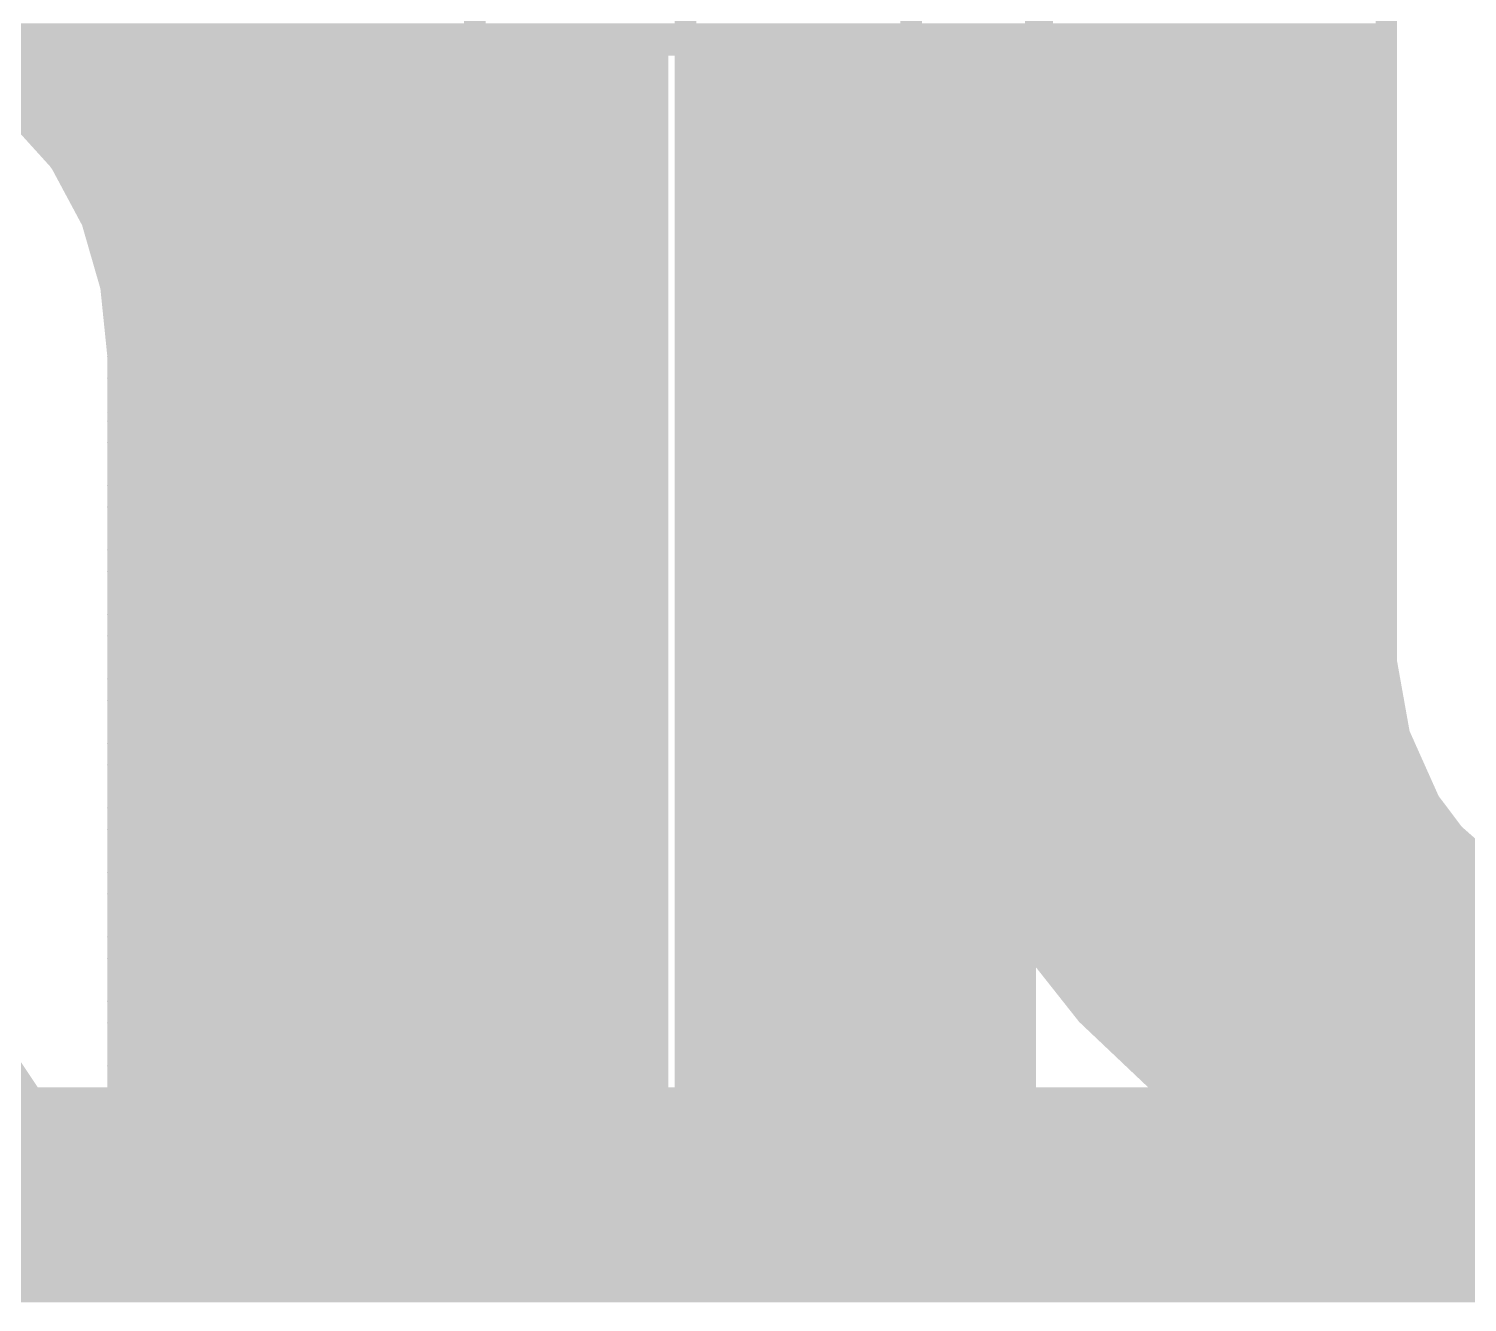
# Model space of a CAD drawing. Extents: x -19.1 to 53.5, y -15.6 to 59.8.
# Drawn here: x 24.698 to 26.397, y 20.193 to 21.698 of the extents above; entities that cross this region are included whole.
import ezdxf

# ---------------------------------------------------------------- set-up
doc = ezdxf.new("R2010")
doc.units = 0
for name, color, linetype in [('16', 132, 'CONTINUOUS'), ('21', 41, 'CONTINUOUS'), ('22', 40, 'CONTINUOUS')]:
    doc.layers.add(name, color=color, linetype=linetype)

msp = doc.modelspace()

# ---------------------------------------------------------------- linework, layer by layer
at = {"layer": '16', "const_width": 0.254}
msp.add_lwpolyline([(2.54, 20.32), (26.67, 20.32)], dxfattribs=at)
at = {"layer": '21', "const_width": 0.0254}
for points in [[(25.8877, 21.9507), (25.8877, 20.8712)], [(26.3017, 20.9499), (26.3017, 21.9507)], [(25.7404, 21.9456), (25.7404, 21.6789)], [(24.638, 21.6916), (25.7404, 21.6916)], [(25.8877, 21.6916), (26.3017, 21.6916)], [(25.0241, 21.6764), (24.6253, 21.6789)], [(25.0241, 20.3759), (25.0241, 21.6764)], [(25.7404, 21.6789), (25.4406, 21.6789)], [(25.4406, 21.6789), (25.4406, 20.3759)], [(25.0241, 21.6662), (25.4406, 21.6662)], [(25.8877, 21.6662), (26.3017, 21.6662)], [(25.0241, 21.6408), (25.4406, 21.6408)], [(25.8877, 21.6408), (26.3017, 21.6408)], [(25.0241, 21.6154), (25.4406, 21.6154)], [(25.8877, 21.6154), (26.3017, 21.6154)], [(25.0241, 21.59), (25.4406, 21.59)], [(25.8877, 21.59), (26.3017, 21.59)], [(25.0241, 21.5646), (25.4406, 21.5646)], [(25.8877, 21.5646), (26.3017, 21.5646)], [(25.0241, 21.5392), (25.4406, 21.5392)], [(25.8877, 21.5392), (26.3017, 21.5392)], [(25.0241, 21.5138), (25.4406, 21.5138)], [(25.8877, 21.5138), (26.3017, 21.5138)], [(25.0241, 21.4884), (25.4406, 21.4884)], [(25.8877, 21.4884), (26.3017, 21.4884)], [(25.0241, 21.463), (25.4406, 21.463)], [(25.8877, 21.463), (26.3017, 21.463)], [(25.0241, 21.4376), (25.4406, 21.4376)], [(25.8877, 21.4376), (26.3017, 21.4376)], [(25.0241, 21.4122), (25.4406, 21.4122)], [(25.8877, 21.4122), (26.3017, 21.4122)], [(25.0241, 21.3868), (25.4406, 21.3868)], [(25.8877, 21.3868), (26.3017, 21.3868)], [(24.0716, 21.3792), (24.7371, 20.381)], [(25.0241, 21.3614), (25.4406, 21.3614)], [(25.8877, 21.3614), (26.3017, 21.3614)], [(25.0241, 21.336), (25.4406, 21.336)], [(25.8877, 21.336), (26.3017, 21.336)], [(25.0241, 21.3106), (25.4406, 21.3106)], [(25.8877, 21.3106), (26.3017, 21.3106)], [(25.0241, 21.2852), (25.4406, 21.2852)], [(25.8877, 21.2852), (26.3017, 21.2852)], [(25.0241, 21.2598), (25.4406, 21.2598)], [(25.8877, 21.2598), (26.3017, 21.2598)], [(25.0241, 21.2344), (25.4406, 21.2344)], [(25.8877, 21.2344), (26.3017, 21.2344)], [(25.0241, 21.209), (25.4406, 21.209)], [(25.8877, 21.209), (26.3017, 21.209)], [(25.0241, 21.1836), (25.4406, 21.1836)], [(25.8877, 21.1836), (26.3017, 21.1836)], [(25.0241, 21.1582), (25.4406, 21.1582)], [(25.8877, 21.1582), (26.3017, 21.1582)], [(25.0241, 21.1328), (25.4406, 21.1328)], [(25.8877, 21.1328), (26.3017, 21.1328)], [(25.0241, 21.1074), (25.4406, 21.1074)], [(25.8877, 21.1074), (26.3017, 21.1074)], [(25.0241, 21.082), (25.4406, 21.082)], [(25.8877, 21.082), (26.3017, 21.082)], [(25.0241, 21.0566), (25.4406, 21.0566)], [(25.8877, 21.0566), (26.3017, 21.0566)], [(25.0241, 21.0312), (25.4406, 21.0312)], [(25.8877, 21.0312), (26.3017, 21.0312)], [(25.0241, 21.0058), (25.4406, 21.0058)], [(25.8877, 21.0058), (26.3017, 21.0058)], [(25.0241, 20.9804), (25.4406, 20.9804)], [(25.8877, 20.9804), (26.3017, 20.9804)], [(25.0241, 20.955), (25.4406, 20.955)], [(25.8877, 20.955), (26.3017, 20.955)], [(26.317, 20.8642), (26.3017, 20.9499)], [(25.0241, 20.9296), (25.4406, 20.9296)], [(25.8877, 20.9296), (26.3053, 20.9296)], [(25.0241, 20.9042), (25.4406, 20.9042)], [(25.8877, 20.9042), (26.3099, 20.9042)], [(25.0241, 20.8788), (25.4406, 20.8788)], [(25.8877, 20.8788), (26.3144, 20.8788)], [(25.8877, 20.8712), (25.8978, 20.7612)], [(26.3525, 20.7848), (26.317, 20.8642)], [(25.0241, 20.8534), (25.4406, 20.8534)], [(25.8893, 20.8534), (26.3219, 20.8534)], [(25.0241, 20.828), (25.4406, 20.828)], [(25.8917, 20.828), (26.3332, 20.828)], [(25.0241, 20.8026), (25.4406, 20.8026)], [(25.894, 20.8026), (26.3446, 20.8026)], [(25.0241, 20.7772), (25.4406, 20.7772)], [(25.8963, 20.7772), (26.3582, 20.7772)], [(26.3814, 20.7464), (26.3525, 20.7848)], [(25.8978, 20.7612), (25.9278, 20.6549)], [(25.0241, 20.7518), (25.4406, 20.7518)], [(25.9005, 20.7518), (26.3773, 20.7518)], [(26.4174, 20.7146), (26.3814, 20.7464)], [(25.0241, 20.7264), (25.4406, 20.7264)], [(25.9076, 20.7264), (26.404, 20.7264)], [(25.0241, 20.701), (25.4406, 20.701)], [(25.9148, 20.701), (26.4413, 20.701)], [(25.0241, 20.6756), (25.4406, 20.6756)], [(25.9219, 20.6756), (26.506, 20.6756)], [(25.9278, 20.6549), (25.9766, 20.5558)], [(25.0241, 20.6502), (25.4406, 20.6502)], [(25.9301, 20.6502), (27.3583, 20.6502)], [(25.0241, 20.6248), (25.4406, 20.6248)], [(25.9426, 20.6248), (27.3583, 20.6248)], [(25.0241, 20.5994), (25.4406, 20.5994)], [(25.9551, 20.5994), (26.9364, 20.5994)], [(25.0241, 20.574), (25.4406, 20.574)], [(25.9676, 20.574), (26.9163, 20.574)], [(25.9766, 20.5558), (26.0426, 20.4673)], [(25.0241, 20.5486), (25.4406, 20.5486)], [(25.982, 20.5486), (26.8962, 20.5486)], [(25.0241, 20.5232), (25.4406, 20.5232)], [(26.0009, 20.5232), (26.8735, 20.5232)], [(25.0241, 20.4978), (25.4406, 20.4978)], [(26.0199, 20.4978), (26.8468, 20.4978)], [(25.0241, 20.4724), (25.4406, 20.4724)], [(26.0388, 20.4724), (26.82, 20.4724)], [(26.0426, 20.4673), (26.068, 20.4445)], [(24.1906, 20.447), (24.6931, 20.447)], [(25.0241, 20.447), (25.4406, 20.447)], [(26.0652, 20.447), (26.7905, 20.447)], [(26.068, 20.4445), (26.1582, 20.3919)], [(24.206, 20.4216), (24.71, 20.4216)], [(25.0241, 20.4216), (25.4406, 20.4216)], [(26.1073, 20.4216), (26.7547, 20.4216)], [(24.2214, 20.3962), (24.727, 20.3962)], [(24.7371, 20.381), (24.2291, 20.3835)], [(25.0241, 20.3962), (25.4406, 20.3962)], [(26.1508, 20.3962), (26.7188, 20.3962)], [(26.1582, 20.3919), (26.2568, 20.3576)], [(25.4406, 20.3759), (25.0241, 20.3759)], [(26.2189, 20.3708), (26.6654, 20.3708)], [(26.2568, 20.3576), (26.3601, 20.3429)], [(26.3425, 20.3454), (26.4832, 20.3454)], [(26.3601, 20.3429), (26.5095, 20.3459)]]:
    msp.add_lwpolyline(points, dxfattribs=at)
at = {"layer": '21', "const_width": 0.0127}
for points in [[(25.7404, 21.6852, 1), (25.7404, 21.698)], [(25.8877, 21.698, 1), (25.8877, 21.6852)], [(26.3017, 21.6852, 1), (26.3017, 21.698)], [(25.0305, 21.6764, 1), (25.0177, 21.6764)], [(25.0241, 21.6701, 1), (25.0241, 21.6827)], [(25.447, 21.6789, 1), (25.4342, 21.6789)], [(25.4406, 21.6853, 1), (25.4406, 21.6726)], [(25.7404, 21.6726, 1), (25.7404, 21.6853)], [(25.0241, 21.6726, 1), (25.0241, 21.6598)], [(25.4406, 21.6598, 1), (25.4406, 21.6726)], [(25.734, 21.6789, 1), (25.7468, 21.6789)], [(25.8877, 21.6726, 1), (25.8877, 21.6598)], [(26.3017, 21.6598, 1), (26.3017, 21.6726)], [(25.0241, 21.6472, 1), (25.0241, 21.6345)], [(25.4406, 21.6345, 1), (25.4406, 21.6472)], [(25.8877, 21.6472, 1), (25.8877, 21.6345)], [(26.3017, 21.6345, 1), (26.3017, 21.6472)], [(25.0241, 21.6218, 1), (25.0241, 21.609)], [(25.4406, 21.609, 1), (25.4406, 21.6218)], [(25.8877, 21.6218, 1), (25.8877, 21.609)], [(26.3017, 21.609, 1), (26.3017, 21.6218)], [(25.0241, 21.5964, 1), (25.0241, 21.5836)], [(25.4406, 21.5836, 1), (25.4406, 21.5964)], [(25.8877, 21.5964, 1), (25.8877, 21.5836)], [(26.3017, 21.5836, 1), (26.3017, 21.5964)], [(25.0241, 21.571, 1), (25.0241, 21.5583)], [(25.4406, 21.5583, 1), (25.4406, 21.571)], [(25.8877, 21.571, 1), (25.8877, 21.5583)], [(26.3017, 21.5583, 1), (26.3017, 21.571)], [(25.0241, 21.5456, 1), (25.0241, 21.5328)], [(25.4406, 21.5328, 1), (25.4406, 21.5456)], [(25.8877, 21.5456, 1), (25.8877, 21.5328)], [(26.3017, 21.5328, 1), (26.3017, 21.5456)], [(25.0241, 21.5202, 1), (25.0241, 21.5074)], [(25.4406, 21.5074, 1), (25.4406, 21.5202)], [(25.8877, 21.5202, 1), (25.8877, 21.5074)], [(26.3017, 21.5074, 1), (26.3017, 21.5202)], [(25.0241, 21.4948, 1), (25.0241, 21.4821)], [(25.4406, 21.4821, 1), (25.4406, 21.4948)], [(25.8877, 21.4948, 1), (25.8877, 21.4821)], [(26.3017, 21.4821, 1), (26.3017, 21.4948)], [(25.0241, 21.4694, 1), (25.0241, 21.4566)], [(25.4406, 21.4566, 1), (25.4406, 21.4694)], [(25.8877, 21.4694, 1), (25.8877, 21.4566)], [(26.3017, 21.4566, 1), (26.3017, 21.4694)], [(25.0241, 21.444, 1), (25.0241, 21.4312)], [(25.4406, 21.4312, 1), (25.4406, 21.444)], [(25.8877, 21.444, 1), (25.8877, 21.4312)], [(26.3017, 21.4312, 1), (26.3017, 21.444)], [(25.0241, 21.4186, 1), (25.0241, 21.4059)], [(25.4406, 21.4059, 1), (25.4406, 21.4186)], [(25.8877, 21.4186, 1), (25.8877, 21.4059)], [(26.3017, 21.4059, 1), (26.3017, 21.4186)], [(25.0241, 21.3932, 1), (25.0241, 21.3804)], [(25.4406, 21.3804, 1), (25.4406, 21.3932)], [(25.8877, 21.3932, 1), (25.8877, 21.3804)], [(26.3017, 21.3804, 1), (26.3017, 21.3932)], [(25.0241, 21.3678, 1), (25.0241, 21.355)], [(25.4406, 21.355, 1), (25.4406, 21.3678)], [(25.8877, 21.3678, 1), (25.8877, 21.355)], [(26.3017, 21.355, 1), (26.3017, 21.3678)], [(25.0241, 21.3424, 1), (25.0241, 21.3297)], [(25.4406, 21.3297, 1), (25.4406, 21.3424)], [(25.8877, 21.3424, 1), (25.8877, 21.3297)], [(26.3017, 21.3297, 1), (26.3017, 21.3424)], [(25.0241, 21.317, 1), (25.0241, 21.3042)], [(25.4406, 21.3042, 1), (25.4406, 21.317)], [(25.8877, 21.317, 1), (25.8877, 21.3042)], [(26.3017, 21.3042, 1), (26.3017, 21.317)], [(25.0241, 21.2916, 1), (25.0241, 21.2788)], [(25.4406, 21.2788, 1), (25.4406, 21.2916)], [(25.8877, 21.2916, 1), (25.8877, 21.2788)], [(26.3017, 21.2788, 1), (26.3017, 21.2916)], [(25.0241, 21.2662, 1), (25.0241, 21.2535)], [(25.4406, 21.2535, 1), (25.4406, 21.2662)], [(25.8877, 21.2662, 1), (25.8877, 21.2535)], [(26.3017, 21.2535, 1), (26.3017, 21.2662)], [(25.0241, 21.2408, 1), (25.0241, 21.228)], [(25.4406, 21.228, 1), (25.4406, 21.2408)], [(25.8877, 21.2408, 1), (25.8877, 21.228)], [(26.3017, 21.228, 1), (26.3017, 21.2408)], [(25.0241, 21.2154, 1), (25.0241, 21.2026)], [(25.4406, 21.2026, 1), (25.4406, 21.2154)], [(25.8877, 21.2154, 1), (25.8877, 21.2026)], [(26.3017, 21.2026, 1), (26.3017, 21.2154)], [(25.0241, 21.19, 1), (25.0241, 21.1773)], [(25.4406, 21.1773, 1), (25.4406, 21.19)], [(25.8877, 21.19, 1), (25.8877, 21.1773)], [(26.3017, 21.1773, 1), (26.3017, 21.19)], [(25.0241, 21.1646, 1), (25.0241, 21.1518)], [(25.4406, 21.1518, 1), (25.4406, 21.1646)], [(25.8877, 21.1646, 1), (25.8877, 21.1518)], [(26.3017, 21.1518, 1), (26.3017, 21.1646)], [(25.0241, 21.1392, 1), (25.0241, 21.1264)], [(25.4406, 21.1264, 1), (25.4406, 21.1392)], [(25.8877, 21.1392, 1), (25.8877, 21.1264)], [(26.3017, 21.1264, 1), (26.3017, 21.1392)], [(25.0241, 21.1138, 1), (25.0241, 21.1011)], [(25.4406, 21.1011, 1), (25.4406, 21.1138)], [(25.8877, 21.1138, 1), (25.8877, 21.1011)], [(26.3017, 21.1011, 1), (26.3017, 21.1138)], [(25.0241, 21.0884, 1), (25.0241, 21.0756)], [(25.4406, 21.0756, 1), (25.4406, 21.0884)], [(25.8877, 21.0884, 1), (25.8877, 21.0756)], [(26.3017, 21.0756, 1), (26.3017, 21.0884)], [(25.0241, 21.063, 1), (25.0241, 21.0502)], [(25.4406, 21.0502, 1), (25.4406, 21.063)], [(25.8877, 21.063, 1), (25.8877, 21.0502)], [(26.3017, 21.0502, 1), (26.3017, 21.063)], [(25.0241, 21.0376, 1), (25.0241, 21.0249)], [(25.4406, 21.0249, 1), (25.4406, 21.0376)], [(25.8877, 21.0376, 1), (25.8877, 21.0249)], [(26.3017, 21.0249, 1), (26.3017, 21.0376)], [(25.0241, 21.0122, 1), (25.0241, 20.9994)], [(25.4406, 20.9994, 1), (25.4406, 21.0122)], [(25.8877, 21.0122, 1), (25.8877, 20.9994)], [(26.3017, 20.9994, 1), (26.3017, 21.0122)], [(25.0241, 20.9868, 1), (25.0241, 20.974)], [(25.4406, 20.974, 1), (25.4406, 20.9868)], [(25.8877, 20.9868, 1), (25.8877, 20.974)], [(26.3017, 20.974, 1), (26.3017, 20.9868)], [(25.0241, 20.9614, 1), (25.0241, 20.9487)], [(25.4406, 20.9487, 1), (25.4406, 20.9614)], [(25.8877, 20.9614, 1), (25.8877, 20.9487)], [(26.2953, 20.9499, 1), (26.3081, 20.9499)], [(26.308, 20.951, 1), (26.2954, 20.9488)], [(26.3017, 20.9487, 1), (26.3017, 20.9614)], [(25.0241, 20.936, 1), (25.0241, 20.9232)], [(25.4406, 20.9232, 1), (25.4406, 20.936)], [(25.8877, 20.936, 1), (25.8877, 20.9232)], [(26.3053, 20.9232, 1), (26.3053, 20.936)], [(25.0241, 20.9106, 1), (25.0241, 20.8978)], [(25.4406, 20.8978, 1), (25.4406, 20.9106)], [(25.8877, 20.9106, 1), (25.8877, 20.8978)], [(26.3099, 20.8978, 1), (26.3099, 20.9106)], [(25.0241, 20.8852, 1), (25.0241, 20.8725)], [(25.4406, 20.8725, 1), (25.4406, 20.8852)], [(25.8877, 20.8852, 1), (25.8877, 20.8725)], [(26.3144, 20.8725, 1), (26.3144, 20.8852)], [(25.894, 20.8718, 1), (25.8814, 20.8706)], [(25.8814, 20.8712, 1), (25.8941, 20.8712)], [(26.3228, 20.8668, 1), (26.3112, 20.8617)], [(26.3108, 20.8631, 1), (26.3233, 20.8654)], [(25.0241, 20.8598, 1), (25.0241, 20.847)], [(25.4406, 20.847, 1), (25.4406, 20.8598)], [(25.8893, 20.8598, 1), (25.8893, 20.847)], [(26.3219, 20.847, 1), (26.3219, 20.8598)], [(25.0241, 20.8344, 1), (25.0241, 20.8216)], [(25.4406, 20.8216, 1), (25.4406, 20.8344)], [(25.8917, 20.8344, 1), (25.8917, 20.8216)], [(26.3332, 20.8216, 1), (26.3332, 20.8344)], [(25.0241, 20.809, 1), (25.0241, 20.7963)], [(25.4406, 20.7963, 1), (25.4406, 20.809)], [(25.894, 20.809, 1), (25.894, 20.7963)], [(26.3446, 20.7963, 1), (26.3446, 20.809)], [(25.0241, 20.7836, 1), (25.0241, 20.7708)], [(25.4406, 20.7708, 1), (25.4406, 20.7836)], [(25.8963, 20.7836, 1), (25.8963, 20.7708)], [(26.3576, 20.7886, 1), (26.3474, 20.781)], [(26.3467, 20.7822, 1), (26.3583, 20.7874)], [(26.3582, 20.7708, 1), (26.3582, 20.7836)], [(25.9039, 20.7629, 1), (25.8917, 20.7595)], [(25.0241, 20.7582, 1), (25.0241, 20.7454)], [(25.4406, 20.7454, 1), (25.4406, 20.7582)], [(25.8915, 20.7606, 1), (25.9041, 20.7618)], [(25.9005, 20.7582, 1), (25.9005, 20.7454)], [(26.3856, 20.7511, 1), (26.3772, 20.7416)], [(26.3763, 20.7425, 1), (26.3864, 20.7502)], [(26.3773, 20.7454, 1), (26.3773, 20.7582)], [(25.0241, 20.7328, 1), (25.0241, 20.7201)], [(25.4406, 20.7201, 1), (25.4406, 20.7328)], [(25.9076, 20.7328, 1), (25.9076, 20.7201)], [(25.0241, 20.7074, 1), (25.0241, 20.6946)], [(25.4406, 20.6946, 1), (25.4406, 20.7074)], [(25.9148, 20.7074, 1), (25.9148, 20.6946)], [(25.0241, 20.682, 1), (25.0241, 20.6692)], [(25.4406, 20.6692, 1), (25.4406, 20.682)], [(25.9219, 20.682, 1), (25.9219, 20.6692)], [(25.9335, 20.6577, 1), (25.9221, 20.6521)], [(25.0241, 20.6566, 1), (25.0241, 20.6439)], [(25.4406, 20.6439, 1), (25.4406, 20.6566)], [(25.9216, 20.6532, 1), (25.9339, 20.6566)], [(25.9301, 20.6566, 1), (25.9301, 20.6439)], [(25.0241, 20.6312, 1), (25.0241, 20.6184)], [(25.4406, 20.6184, 1), (25.4406, 20.6312)], [(25.9426, 20.6312, 1), (25.9426, 20.6184)], [(25.0241, 20.6058, 1), (25.0241, 20.593)], [(25.4406, 20.593, 1), (25.4406, 20.6058)], [(25.9551, 20.6058, 1), (25.9551, 20.593)], [(25.0241, 20.5804, 1), (25.0241, 20.5677)], [(25.4406, 20.5677, 1), (25.4406, 20.5804)], [(25.9676, 20.5804, 1), (25.9676, 20.5677)], [(25.9817, 20.5596, 1), (25.9715, 20.552)], [(25.0241, 20.555, 1), (25.0241, 20.5422)], [(25.4406, 20.5422, 1), (25.4406, 20.555)], [(25.9709, 20.553, 1), (25.9823, 20.5586)], [(25.982, 20.555, 1), (25.982, 20.5422)], [(25.0241, 20.5296, 1), (25.0241, 20.5168)], [(25.4406, 20.5168, 1), (25.4406, 20.5296)], [(26.0009, 20.5296, 1), (26.0009, 20.5168)], [(25.0241, 20.5042, 1), (25.0241, 20.4915)], [(25.4406, 20.4915, 1), (25.4406, 20.5042)], [(26.0199, 20.5042, 1), (26.0199, 20.4915)], [(25.0241, 20.4788, 1), (25.0241, 20.466)], [(25.4406, 20.466, 1), (25.4406, 20.4788)], [(26.0388, 20.4788, 1), (26.0388, 20.466)], [(26.0468, 20.472, 1), (26.0384, 20.4626)], [(26.0375, 20.4635, 1), (26.0477, 20.4711)], [(24.6931, 20.4407, 1), (24.6931, 20.4534)], [(25.0241, 20.4534, 1), (25.0241, 20.4407)], [(25.4406, 20.4407, 1), (25.4406, 20.4534)], [(26.0652, 20.4534, 1), (26.0652, 20.4407)], [(26.0712, 20.45, 1), (26.0648, 20.439)], [(26.0638, 20.4398, 1), (26.0722, 20.4492)], [(24.71, 20.4153, 1), (24.71, 20.428)], [(25.0241, 20.428, 1), (25.0241, 20.4153)], [(25.4406, 20.4153, 1), (25.4406, 20.428)], [(26.1073, 20.428, 1), (26.1073, 20.4153)], [(24.727, 20.3898, 1), (24.727, 20.4026)], [(25.0241, 20.4026, 1), (25.0241, 20.3898)], [(25.4406, 20.3898, 1), (25.4406, 20.4026)], [(26.1508, 20.4026, 1), (26.1508, 20.3898)], [(26.1603, 20.3979, 1), (26.1561, 20.3859)], [(26.155, 20.3864, 1), (26.1614, 20.3974)], [(24.7318, 20.3775, 1), (24.7424, 20.3845)], [(24.7371, 20.3747, 1), (24.7371, 20.3873)], [(25.0241, 20.3823, 1), (25.0241, 20.3696)], [(25.0177, 20.3759, 1), (25.0305, 20.3759)], [(25.4342, 20.3759, 1), (25.447, 20.3759)], [(25.4406, 20.3696, 1), (25.4406, 20.3823)], [(26.2189, 20.3772, 1), (26.2189, 20.3645)], [(26.2577, 20.3639, 1), (26.2559, 20.3513)], [(26.2547, 20.3516, 1), (26.2588, 20.3636)], [(26.3425, 20.3518, 1), (26.3425, 20.3391)], [(26.36, 20.3492, 1), (26.3602, 20.3366)], [(26.3592, 20.3366, 1), (26.361, 20.3492)]]:
    msp.add_lwpolyline(points, format="xyb", dxfattribs=at)
at = {"layer": '22', "const_width": 0.0254}
for points in [[(25.2247, 20.3759), (25.2247, 21.9481)], [(25.2247, 20.3759), (25.2247, 21.9481)], [(25.4737, 20.3835), (25.4737, 21.9456)], [(25.8953, 21.9456), (25.8953, 21.115)], [(23.8029, 21.6916), (25.2247, 21.6916)], [(25.4737, 21.6916), (25.8953, 21.6916)], [(24.4653, 21.6662), (25.2247, 21.6662)], [(25.4737, 21.6662), (25.8953, 21.6662)], [(24.6139, 21.6408), (25.2247, 21.6408)], [(25.4737, 21.6408), (25.8953, 21.6408)], [(24.659, 21.6154), (25.2247, 21.6154)], [(25.4737, 21.6154), (25.8953, 21.6154)], [(24.6812, 21.6002), (24.7349, 21.541)], [(24.6904, 21.59), (25.2247, 21.59)], [(25.4737, 21.59), (25.8953, 21.59)], [(24.7135, 21.5646), (25.2247, 21.5646)], [(25.4737, 21.5646), (25.8953, 21.5646)], [(24.7349, 21.541), (24.7726, 21.4706)], [(24.7358, 21.5392), (25.2247, 21.5392)], [(25.4737, 21.5392), (25.8953, 21.5392)], [(24.7494, 21.5138), (25.2247, 21.5138)], [(25.4737, 21.5138), (25.8953, 21.5138)], [(24.7631, 21.4884), (25.2247, 21.4884)], [(25.4737, 21.4884), (25.8953, 21.4884)], [(24.7726, 21.4706), (24.7949, 21.3932)], [(24.7748, 21.463), (25.2247, 21.463)], [(25.4737, 21.463), (25.8953, 21.463)], [(24.7821, 21.4376), (25.2247, 21.4376)], [(25.4737, 21.4376), (25.8953, 21.4376)], [(24.7894, 21.4122), (25.2247, 21.4122)], [(25.4737, 21.4122), (25.8953, 21.4122)], [(24.7949, 21.3932), (24.8031, 21.3131)], [(24.7956, 21.3868), (25.2247, 21.3868)], [(25.4737, 21.3868), (25.8953, 21.3868)], [(24.7981, 21.3614), (25.2247, 21.3614)], [(25.4737, 21.3614), (25.8953, 21.3614)], [(24.8008, 21.336), (25.2247, 21.336)], [(25.4737, 21.336), (25.8953, 21.336)], [(24.8031, 21.3131), (24.8031, 20.3759)], [(24.8031, 21.3106), (25.2247, 21.3106)], [(25.4737, 21.3106), (25.8953, 21.3106)], [(24.8031, 21.2852), (25.2247, 21.2852)], [(25.4737, 21.2852), (25.8953, 21.2852)], [(24.8031, 21.2598), (25.2247, 21.2598)], [(25.4737, 21.2598), (25.8953, 21.2598)], [(24.8031, 21.2446), (24.8031, 20.3759)], [(24.8031, 21.2344), (25.2247, 21.2344)], [(25.4737, 21.2344), (25.8953, 21.2344)], [(24.8031, 21.209), (25.2247, 21.209)], [(25.4737, 21.209), (25.8953, 21.209)], [(24.8031, 21.1836), (25.2247, 21.1836)], [(25.4737, 21.1836), (25.8953, 21.1836)], [(24.8031, 21.1582), (25.2247, 21.1582)], [(25.4737, 21.1582), (25.8953, 21.1582)], [(24.8031, 21.1328), (25.2247, 21.1328)], [(25.4737, 21.1328), (25.8953, 21.1328)], [(25.8953, 21.115), (25.903, 20.9909)], [(24.8031, 21.1074), (25.2247, 21.1074)], [(25.4737, 21.1074), (25.8958, 21.1074)], [(24.8031, 21.082), (25.2247, 21.082)], [(25.4737, 21.082), (25.8973, 21.082)], [(24.8031, 21.0566), (25.2247, 21.0566)], [(25.4737, 21.0566), (25.8989, 21.0566)], [(24.8031, 21.0312), (25.2247, 21.0312)], [(25.4737, 21.0312), (25.9005, 21.0312)], [(24.8031, 21.0058), (25.2247, 21.0058)], [(25.4737, 21.0058), (25.902, 21.0058)], [(24.8031, 20.9804), (25.2247, 20.9804)], [(25.4737, 20.9804), (25.9049, 20.9804)], [(25.903, 20.9909), (25.9258, 20.8686)], [(24.8031, 20.955), (25.2247, 20.955)], [(25.4737, 20.955), (25.9097, 20.955)], [(24.8031, 20.9296), (25.2247, 20.9296)], [(25.4737, 20.9296), (25.9144, 20.9296)], [(24.8031, 20.9042), (25.2247, 20.9042)], [(25.4737, 20.9042), (25.9191, 20.9042)], [(24.8031, 20.8788), (25.2247, 20.8788)], [(25.4737, 20.8788), (25.9239, 20.8788)], [(25.9258, 20.8686), (25.9476, 20.8111)], [(24.8031, 20.8534), (25.2247, 20.8534)], [(25.4737, 20.8534), (25.9316, 20.8534)], [(24.8031, 20.828), (25.2247, 20.828)], [(25.4737, 20.828), (25.9412, 20.828)], [(25.9476, 20.8111), (25.982, 20.7602)], [(24.8031, 20.8026), (25.2247, 20.8026)], [(25.4737, 20.8026), (25.9534, 20.8026)], [(24.8031, 20.7772), (25.2247, 20.7772)], [(25.4737, 20.7772), (25.9705, 20.7772)], [(25.982, 20.7602), (26.0272, 20.7185)], [(24.8031, 20.7518), (25.2247, 20.7518)], [(25.4737, 20.7518), (25.9911, 20.7518)], [(24.8031, 20.7264), (25.2247, 20.7264)], [(25.4737, 20.7264), (26.0186, 20.7264)], [(26.0272, 20.7185), (26.0807, 20.6883)], [(26.3728, 20.6908), (26.4146, 20.7146)], [(24.8031, 20.701), (25.2247, 20.701)], [(25.4737, 20.701), (26.0582, 20.701)], [(26.3015, 20.6677), (26.3728, 20.6908)], [(26.3907, 20.701), (26.9172, 20.701)], [(24.8031, 20.6756), (25.2247, 20.6756)], [(25.4737, 20.6756), (26.1222, 20.6756)], [(26.0807, 20.6883), (26.1524, 20.6664)], [(26.326, 20.6756), (26.9101, 20.6756)], [(26.1524, 20.6664), (26.227, 20.6594)], [(26.227, 20.6594), (26.3015, 20.6677)], [(24.8031, 20.6502), (25.2247, 20.6502)], [(25.4737, 20.6502), (26.9019, 20.6502)], [(24.8031, 20.6248), (25.2247, 20.6248)], [(25.4737, 20.6248), (26.8894, 20.6248)], [(25.8775, 20.6223), (25.875, 20.6223)], [(25.875, 20.6223), (25.875, 20.3835)], [(25.9482, 20.5329), (25.8775, 20.6223)], [(24.8031, 20.5994), (25.2247, 20.5994)], [(25.4737, 20.5994), (25.875, 20.5994)], [(25.8956, 20.5994), (26.8769, 20.5994)], [(24.8031, 20.574), (25.2247, 20.574)], [(25.4737, 20.574), (25.875, 20.574)], [(25.9157, 20.574), (26.8644, 20.574)], [(24.8031, 20.5486), (25.2247, 20.5486)], [(25.4737, 20.5486), (25.875, 20.5486)], [(25.9358, 20.5486), (26.85, 20.5486)], [(24.8031, 20.5232), (25.2247, 20.5232)], [(25.4737, 20.5232), (25.875, 20.5232)], [(26.0309, 20.4545), (25.9482, 20.5329)], [(25.9585, 20.5232), (26.8311, 20.5232)], [(24.8031, 20.4978), (25.2247, 20.4978)], [(25.4737, 20.4978), (25.875, 20.4978)], [(25.9852, 20.4978), (26.8122, 20.4978)], [(24.8031, 20.4724), (25.2247, 20.4724)], [(25.4737, 20.4724), (25.875, 20.4724)], [(26.012, 20.4724), (26.7932, 20.4724)], [(26.1239, 20.3886), (26.0309, 20.4545)], [(24.8031, 20.447), (25.2247, 20.447)], [(25.4737, 20.447), (25.875, 20.447)], [(26.0415, 20.447), (26.7668, 20.447)], [(24.8031, 20.4216), (25.2247, 20.4216)], [(25.4737, 20.4216), (25.875, 20.4216)], [(26.0773, 20.4216), (26.7247, 20.4216)], [(24.8031, 20.3962), (25.2247, 20.3962)], [(25.4737, 20.3962), (25.875, 20.3962)], [(25.875, 20.3835), (25.4737, 20.3835)], [(26.1132, 20.3962), (26.6812, 20.3962)], [(26.1485, 20.3763), (26.1239, 20.3886)], [(24.8031, 20.3759), (25.2247, 20.3759)], [(24.8031, 20.3759), (25.2247, 20.3759)], [(26.1747, 20.3683), (26.1485, 20.3763)], [(26.1666, 20.3708), (26.6131, 20.3708)], [(26.3225, 20.3459), (26.1747, 20.3683)], [(26.4719, 20.3429), (26.3225, 20.3459)], [(26.3488, 20.3454), (26.4895, 20.3454)]]:
    msp.add_lwpolyline(points, dxfattribs=at)
at = {"layer": '22'}
for points, const_width in [([(25.2247, 21.6852, 1), (25.2247, 21.698)], 0.0127), ([(25.4737, 21.698, 1), (25.4737, 21.6852)], 0.0127), ([(25.8953, 21.6852, 1), (25.8953, 21.698)], 0.0127), ([(25.2247, 21.6598, 1), (25.2247, 21.6726)], 0.0127), ([(25.4737, 21.6726, 1), (25.4737, 21.6598)], 0.0127), ([(25.8953, 21.6598, 1), (25.8953, 21.6726)], 0.0127), ([(25.2247, 21.6345, 1), (25.2247, 21.6472)], 0.0127), ([(25.4737, 21.6472, 1), (25.4737, 21.6345)], 0.0127), ([(25.8953, 21.6345, 1), (25.8953, 21.6472)], 0.0127), ([(25.2247, 21.609, 1), (25.2247, 21.6218)], 0.0127), ([(25.4737, 21.6218, 1), (25.4737, 21.609)], 0.0127), ([(25.8953, 21.609, 1), (25.8953, 21.6218)], 0.0127), ([(24.7726, 21.4706, 0.1229), (24.6812, 21.6002)], 0.0254), ([(25.2247, 21.5836, 1), (25.2247, 21.5964)], 0.0127), ([(25.4737, 21.5964, 1), (25.4737, 21.5836)], 0.0127), ([(25.8953, 21.5836, 1), (25.8953, 21.5964)], 0.0127), ([(24.7135, 21.571, 1), (24.7135, 21.5583)], 0.0127), ([(25.2247, 21.5583, 1), (25.2247, 21.571)], 0.0127), ([(25.4737, 21.571, 1), (25.4737, 21.5583)], 0.0127), ([(25.8953, 21.5583, 1), (25.8953, 21.571)], 0.0127), ([(24.7405, 21.544, 1), (24.7293, 21.538)], 0.0127), ([(24.7358, 21.5456, 1), (24.7358, 21.5328)], 0.0127), ([(24.7302, 21.5368, 1), (24.7396, 21.5453)], 0.0127), ([(25.2247, 21.5328, 1), (25.2247, 21.5456)], 0.0127), ([(25.4737, 21.5456, 1), (25.4737, 21.5328)], 0.0127), ([(25.8953, 21.5328, 1), (25.8953, 21.5456)], 0.0127), ([(24.7494, 21.5202, 1), (24.7494, 21.5074)], 0.0127), ([(25.2247, 21.5074, 1), (25.2247, 21.5202)], 0.0127), ([(25.4737, 21.5202, 1), (25.4737, 21.5074)], 0.0127), ([(25.8953, 21.5074, 1), (25.8953, 21.5202)], 0.0127), ([(24.7631, 21.4948, 1), (24.7631, 21.4821)], 0.0127), ([(25.2247, 21.4821, 1), (25.2247, 21.4948)], 0.0127), ([(25.4737, 21.4948, 1), (25.4737, 21.4821)], 0.0127), ([(25.8953, 21.4821, 1), (25.8953, 21.4948)], 0.0127), ([(24.7787, 21.4724, 1), (24.7665, 21.4688)], 0.0127), ([(24.8031, 21.3131, 0.0895), (24.7726, 21.4706)], 0.0254), ([(24.7785, 21.4729, 1), (24.7667, 21.4683)], 0.0127), ([(24.7667, 21.4683, 1), (24.7785, 21.4729)], 0.0127), ([(24.767, 21.4676, 1), (24.7782, 21.4736)], 0.0127), ([(24.7748, 21.4694, 1), (24.7748, 21.4566)], 0.0127), ([(25.2247, 21.4566, 1), (25.2247, 21.4694)], 0.0127), ([(25.4737, 21.4694, 1), (25.4737, 21.4566)], 0.0127), ([(25.8953, 21.4566, 1), (25.8953, 21.4694)], 0.0127), ([(24.7821, 21.444, 1), (24.7821, 21.4312)], 0.0127), ([(25.2247, 21.4312, 1), (25.2247, 21.444)], 0.0127), ([(25.4737, 21.444, 1), (25.4737, 21.4312)], 0.0127), ([(25.8953, 21.4312, 1), (25.8953, 21.444)], 0.0127), ([(24.7894, 21.4186, 1), (24.7894, 21.4059)], 0.0127), ([(25.2247, 21.4059, 1), (25.2247, 21.4186)], 0.0127), ([(25.4737, 21.4186, 1), (25.4737, 21.4059)], 0.0127), ([(25.8953, 21.4059, 1), (25.8953, 21.4186)], 0.0127), ([(24.8012, 21.3939, 1), (24.7886, 21.3926)], 0.0127), ([(24.7888, 21.3915, 1), (24.801, 21.395)], 0.0127), ([(24.7956, 21.3932, 1), (24.7956, 21.3804)], 0.0127), ([(25.2247, 21.3804, 1), (25.2247, 21.3932)], 0.0127), ([(25.4737, 21.3932, 1), (25.4737, 21.3804)], 0.0127), ([(25.8953, 21.3804, 1), (25.8953, 21.3932)], 0.0127), ([(24.7981, 21.3678, 1), (24.7981, 21.355)], 0.0127), ([(25.2247, 21.355, 1), (25.2247, 21.3678)], 0.0127), ([(25.4737, 21.3678, 1), (25.4737, 21.355)], 0.0127), ([(25.8953, 21.355, 1), (25.8953, 21.3678)], 0.0127), ([(24.8008, 21.3424, 1), (24.8008, 21.3297)], 0.0127), ([(25.2247, 21.3297, 1), (25.2247, 21.3424)], 0.0127), ([(25.4737, 21.3424, 1), (25.4737, 21.3297)], 0.0127), ([(25.8953, 21.3297, 1), (25.8953, 21.3424)], 0.0127), ([(24.8095, 21.3131, 1), (24.7967, 21.3131)], 0.0127), ([(24.8031, 21.2446, 0.0064), (24.8031, 21.3131)], 0.0254), ([(24.8094, 21.3132, 1), (24.7968, 21.313)], 0.0127), ([(24.8031, 21.317, 1), (24.8031, 21.3042)], 0.0127), ([(24.7968, 21.3125, 1), (24.8094, 21.3137)], 0.0127), ([(24.7968, 21.313, 1), (24.8094, 21.3132)], 0.0127), ([(25.2247, 21.3042, 1), (25.2247, 21.317)], 0.0127), ([(25.4737, 21.317, 1), (25.4737, 21.3042)], 0.0127), ([(25.8953, 21.3042, 1), (25.8953, 21.317)], 0.0127), ([(24.8031, 21.2916, 1), (24.8031, 21.2788)], 0.0127), ([(25.2247, 21.2788, 1), (25.2247, 21.2916)], 0.0127), ([(25.4737, 21.2916, 1), (25.4737, 21.2788)], 0.0127), ([(25.8953, 21.2788, 1), (25.8953, 21.2916)], 0.0127), ([(24.8031, 21.2662, 1), (24.8031, 21.2535)], 0.0127), ([(25.2247, 21.2535, 1), (25.2247, 21.2662)], 0.0127), ([(25.4737, 21.2662, 1), (25.4737, 21.2535)], 0.0127), ([(25.8953, 21.2535, 1), (25.8953, 21.2662)], 0.0127), ([(24.8095, 21.2446, 1), (24.7967, 21.2446)], 0.0127), ([(24.7968, 21.2447, 1), (24.8094, 21.2445)], 0.0127), ([(24.8031, 21.2408, 1), (24.8031, 21.228)], 0.0127), ([(25.2247, 21.228, 1), (25.2247, 21.2408)], 0.0127), ([(25.4737, 21.2408, 1), (25.4737, 21.228)], 0.0127), ([(25.8953, 21.228, 1), (25.8953, 21.2408)], 0.0127), ([(24.8031, 21.2154, 1), (24.8031, 21.2026)], 0.0127), ([(25.2247, 21.2026, 1), (25.2247, 21.2154)], 0.0127), ([(25.4737, 21.2154, 1), (25.4737, 21.2026)], 0.0127), ([(25.8953, 21.2026, 1), (25.8953, 21.2154)], 0.0127), ([(24.8031, 21.19, 1), (24.8031, 21.1773)], 0.0127), ([(25.2247, 21.1773, 1), (25.2247, 21.19)], 0.0127), ([(25.4737, 21.19, 1), (25.4737, 21.1773)], 0.0127), ([(25.8953, 21.1773, 1), (25.8953, 21.19)], 0.0127), ([(24.8031, 21.1646, 1), (24.8031, 21.1518)], 0.0127), ([(25.2247, 21.1518, 1), (25.2247, 21.1646)], 0.0127), ([(25.4737, 21.1646, 1), (25.4737, 21.1518)], 0.0127), ([(25.8953, 21.1518, 1), (25.8953, 21.1646)], 0.0127), ([(24.8031, 21.1392, 1), (24.8031, 21.1264)], 0.0127), ([(25.2247, 21.1264, 1), (25.2247, 21.1392)], 0.0127), ([(25.4737, 21.1392, 1), (25.4737, 21.1264)], 0.0127), ([(25.8953, 21.1264, 1), (25.8953, 21.1392)], 0.0127), ([(25.9016, 21.1154, 1), (25.889, 21.1146)], 0.0127), ([(24.8031, 21.1138, 1), (24.8031, 21.1011)], 0.0127), ([(25.2247, 21.1011, 1), (25.2247, 21.1138)], 0.0127), ([(25.4737, 21.1138, 1), (25.4737, 21.1011)], 0.0127), ([(25.889, 21.115, 1), (25.9017, 21.115)], 0.0127), ([(25.8958, 21.1011, 1), (25.8958, 21.1138)], 0.0127), ([(24.8031, 21.0884, 1), (24.8031, 21.0756)], 0.0127), ([(25.2247, 21.0756, 1), (25.2247, 21.0884)], 0.0127), ([(25.4737, 21.0884, 1), (25.4737, 21.0756)], 0.0127), ([(25.8973, 21.0756, 1), (25.8973, 21.0884)], 0.0127), ([(24.8031, 21.063, 1), (24.8031, 21.0502)], 0.0127), ([(25.2247, 21.0502, 1), (25.2247, 21.063)], 0.0127), ([(25.4737, 21.063, 1), (25.4737, 21.0502)], 0.0127), ([(25.8989, 21.0502, 1), (25.8989, 21.063)], 0.0127), ([(24.8031, 21.0376, 1), (24.8031, 21.0249)], 0.0127), ([(25.2247, 21.0249, 1), (25.2247, 21.0376)], 0.0127), ([(25.4737, 21.0376, 1), (25.4737, 21.0249)], 0.0127), ([(25.9005, 21.0249, 1), (25.9005, 21.0376)], 0.0127), ([(24.8031, 21.0122, 1), (24.8031, 20.9994)], 0.0127), ([(25.2247, 20.9994, 1), (25.2247, 21.0122)], 0.0127), ([(25.4737, 21.0122, 1), (25.4737, 20.9994)], 0.0127), ([(25.902, 20.9994, 1), (25.902, 21.0122)], 0.0127), ([(24.8031, 20.9868, 1), (24.8031, 20.974)], 0.0127), ([(25.2247, 20.974, 1), (25.2247, 20.9868)], 0.0127), ([(25.4737, 20.9868, 1), (25.4737, 20.974)], 0.0127), ([(25.9092, 20.992, 1), (25.8967, 20.9897)], 0.0127), ([(25.8966, 20.9905, 1), (25.9093, 20.9913)], 0.0127), ([(25.9049, 20.974, 1), (25.9049, 20.9868)], 0.0127), ([(24.8031, 20.9614, 1), (24.8031, 20.9487)], 0.0127), ([(25.2247, 20.9487, 1), (25.2247, 20.9614)], 0.0127), ([(25.4737, 20.9614, 1), (25.4737, 20.9487)], 0.0127), ([(25.9097, 20.9487, 1), (25.9097, 20.9614)], 0.0127), ([(24.8031, 20.936, 1), (24.8031, 20.9232)], 0.0127), ([(25.2247, 20.9232, 1), (25.2247, 20.936)], 0.0127), ([(25.4737, 20.936, 1), (25.4737, 20.9232)], 0.0127), ([(25.9144, 20.9232, 1), (25.9144, 20.936)], 0.0127), ([(24.8031, 20.9106, 1), (24.8031, 20.8978)], 0.0127), ([(25.2247, 20.8978, 1), (25.2247, 20.9106)], 0.0127), ([(25.4737, 20.9106, 1), (25.4737, 20.8978)], 0.0127), ([(25.9191, 20.8978, 1), (25.9191, 20.9106)], 0.0127), ([(24.8031, 20.8852, 1), (24.8031, 20.8725)], 0.0127), ([(25.2247, 20.8725, 1), (25.2247, 20.8852)], 0.0127), ([(25.4737, 20.8852, 1), (25.4737, 20.8725)], 0.0127), ([(25.9239, 20.8725, 1), (25.9239, 20.8852)], 0.0127), ([(25.9317, 20.8709, 1), (25.9199, 20.8663)], 0.0127), ([(25.9196, 20.8674, 1), (25.932, 20.8698)], 0.0127), ([(24.8031, 20.8598, 1), (24.8031, 20.847)], 0.0127), ([(25.2247, 20.847, 1), (25.2247, 20.8598)], 0.0127), ([(25.4737, 20.8598, 1), (25.4737, 20.847)], 0.0127), ([(25.9316, 20.847, 1), (25.9316, 20.8598)], 0.0127), ([(24.8031, 20.8344, 1), (24.8031, 20.8216)], 0.0127), ([(25.2247, 20.8216, 1), (25.2247, 20.8344)], 0.0127), ([(25.4737, 20.8344, 1), (25.4737, 20.8216)], 0.0127), ([(25.9412, 20.8216, 1), (25.9412, 20.8344)], 0.0127), ([(25.9529, 20.8147, 1), (25.9423, 20.8076)], 0.0127), ([(24.8031, 20.809, 1), (24.8031, 20.7963)], 0.0127), ([(25.2247, 20.7963, 1), (25.2247, 20.809)], 0.0127), ([(25.4737, 20.809, 1), (25.4737, 20.7963)], 0.0127), ([(25.9417, 20.8089, 1), (25.9535, 20.8134)], 0.0127), ([(25.9534, 20.7963, 1), (25.9534, 20.809)], 0.0127), ([(24.8031, 20.7836, 1), (24.8031, 20.7708)], 0.0127), ([(25.2247, 20.7708, 1), (25.2247, 20.7836)], 0.0127), ([(25.4737, 20.7836, 1), (25.4737, 20.7708)], 0.0127), ([(25.9705, 20.7708, 1), (25.9705, 20.7836)], 0.0127), ([(25.9863, 20.7649, 1), (25.9777, 20.7555)], 0.0127), ([(25.9767, 20.7566, 1), (25.9873, 20.7637)], 0.0127), ([(24.8031, 20.7582, 1), (24.8031, 20.7454)], 0.0127), ([(25.2247, 20.7454, 1), (25.2247, 20.7582)], 0.0127), ([(25.4737, 20.7582, 1), (25.4737, 20.7454)], 0.0127), ([(25.9911, 20.7454, 1), (25.9911, 20.7582)], 0.0127), ([(24.8031, 20.7328, 1), (24.8031, 20.7201)], 0.0127), ([(25.2247, 20.7201, 1), (25.2247, 20.7328)], 0.0127), ([(25.4737, 20.7328, 1), (25.4737, 20.7201)], 0.0127), ([(26.0186, 20.7201, 1), (26.0186, 20.7328)], 0.0127), ([(26.0303, 20.724, 1), (26.024, 20.713)], 0.0127), ([(26.0229, 20.7138, 1), (26.0315, 20.7232)], 0.0127), ([(24.8031, 20.7074, 1), (24.8031, 20.6946)], 0.0127), ([(25.2247, 20.6946, 1), (25.2247, 20.7074)], 0.0127), ([(25.4737, 20.7074, 1), (25.4737, 20.6946)], 0.0127), ([(26.0582, 20.6946, 1), (26.0582, 20.7074)], 0.0127), ([(26.3697, 20.6963, 1), (26.3759, 20.6853)], 0.0127), ([(26.3748, 20.6848, 1), (26.3708, 20.6968)], 0.0127), ([(26.3907, 20.7074, 1), (26.3907, 20.6946)], 0.0127), ([(24.8031, 20.682, 1), (24.8031, 20.6692)], 0.0127), ([(25.2247, 20.6692, 1), (25.2247, 20.682)], 0.0127), ([(25.4737, 20.682, 1), (25.4737, 20.6692)], 0.0127), ([(26.0826, 20.6944, 1), (26.0788, 20.6822)], 0.0127), ([(26.0776, 20.6828, 1), (26.0838, 20.6938)], 0.0127), ([(26.1222, 20.6692, 1), (26.1222, 20.682)], 0.0127), ([(26.326, 20.682, 1), (26.326, 20.6692)], 0.0127), ([(26.153, 20.6727, 1), (26.1518, 20.6601)], 0.0127), ([(26.1505, 20.6603, 1), (26.1542, 20.6725)], 0.0127), ([(26.2263, 20.6657, 1), (26.2277, 20.6531)], 0.0127), ([(26.2264, 20.6531, 1), (26.2276, 20.6657)], 0.0127), ([(26.2995, 20.6737, 1), (26.3035, 20.6616)], 0.0127), ([(26.3022, 20.6613, 1), (26.3008, 20.674)], 0.0127), ([(24.8031, 20.6566, 1), (24.8031, 20.6439)], 0.0127), ([(25.2247, 20.6439, 1), (25.2247, 20.6566)], 0.0127), ([(25.4737, 20.6566, 1), (25.4737, 20.6439)], 0.0127), ([(24.8031, 20.6312, 1), (24.8031, 20.6184)], 0.0127), ([(25.2247, 20.6184, 1), (25.2247, 20.6312)], 0.0127), ([(25.4737, 20.6312, 1), (25.4737, 20.6184)], 0.0127), ([(25.8814, 20.6223, 1), (25.8686, 20.6223)], 0.0127), ([(25.875, 20.6287, 1), (25.875, 20.616)], 0.0127), ([(25.8825, 20.6262, 1), (25.8725, 20.6184)], 0.0127), ([(25.8775, 20.616, 1), (25.8775, 20.6287)], 0.0127), ([(24.8031, 20.6058, 1), (24.8031, 20.593)], 0.0127), ([(25.2247, 20.593, 1), (25.2247, 20.6058)], 0.0127), ([(25.4737, 20.6058, 1), (25.4737, 20.593)], 0.0127), ([(25.875, 20.593, 1), (25.875, 20.6058)], 0.0127), ([(25.8956, 20.6058, 1), (25.8956, 20.593)], 0.0127), ([(24.8031, 20.5804, 1), (24.8031, 20.5677)], 0.0127), ([(25.2247, 20.5677, 1), (25.2247, 20.5804)], 0.0127), ([(25.4737, 20.5804, 1), (25.4737, 20.5677)], 0.0127), ([(25.875, 20.5677, 1), (25.875, 20.5804)], 0.0127), ([(25.9157, 20.5804, 1), (25.9157, 20.5677)], 0.0127), ([(24.8031, 20.555, 1), (24.8031, 20.5422)], 0.0127), ([(25.2247, 20.5422, 1), (25.2247, 20.555)], 0.0127), ([(25.4737, 20.555, 1), (25.4737, 20.5422)], 0.0127), ([(25.875, 20.5422, 1), (25.875, 20.555)], 0.0127), ([(25.9358, 20.555, 1), (25.9358, 20.5422)], 0.0127), ([(24.8031, 20.5296, 1), (24.8031, 20.5168)], 0.0127), ([(25.2247, 20.5168, 1), (25.2247, 20.5296)], 0.0127), ([(25.4737, 20.5296, 1), (25.4737, 20.5168)], 0.0127), ([(25.875, 20.5168, 1), (25.875, 20.5296)], 0.0127), ([(25.9526, 20.5375, 1), (25.9438, 20.5283)], 0.0127), ([(25.9432, 20.529, 1), (25.9532, 20.5369)], 0.0127), ([(25.9585, 20.5296, 1), (25.9585, 20.5168)], 0.0127), ([(24.8031, 20.5042, 1), (24.8031, 20.4915)], 0.0127), ([(25.2247, 20.4915, 1), (25.2247, 20.5042)], 0.0127), ([(25.4737, 20.5042, 1), (25.4737, 20.4915)], 0.0127), ([(25.875, 20.4915, 1), (25.875, 20.5042)], 0.0127), ([(25.9852, 20.5042, 1), (25.9852, 20.4915)], 0.0127), ([(24.8031, 20.4788, 1), (24.8031, 20.466)], 0.0127), ([(25.2247, 20.466, 1), (25.2247, 20.4788)], 0.0127), ([(25.4737, 20.4788, 1), (25.4737, 20.466)], 0.0127), ([(25.875, 20.466, 1), (25.875, 20.4788)], 0.0127), ([(26.012, 20.4788, 1), (26.012, 20.466)], 0.0127), ([(26.0346, 20.4597, 1), (26.0272, 20.4493)], 0.0127), ([(26.0265, 20.4499, 1), (26.0353, 20.4591)], 0.0127), ([(24.8031, 20.4534, 1), (24.8031, 20.4407)], 0.0127), ([(25.2247, 20.4407, 1), (25.2247, 20.4534)], 0.0127), ([(25.4737, 20.4534, 1), (25.4737, 20.4407)], 0.0127), ([(25.875, 20.4407, 1), (25.875, 20.4534)], 0.0127), ([(26.0415, 20.4534, 1), (26.0415, 20.4407)], 0.0127), ([(24.8031, 20.428, 1), (24.8031, 20.4153)], 0.0127), ([(25.2247, 20.4153, 1), (25.2247, 20.428)], 0.0127), ([(25.4737, 20.428, 1), (25.4737, 20.4153)], 0.0127), ([(25.875, 20.4153, 1), (25.875, 20.428)], 0.0127), ([(26.0773, 20.428, 1), (26.0773, 20.4153)], 0.0127), ([(24.8031, 20.4026, 1), (24.8031, 20.3898)], 0.0127), ([(25.2247, 20.3898, 1), (25.2247, 20.4026)], 0.0127), ([(25.4737, 20.4026, 1), (25.4737, 20.3898)], 0.0127), ([(25.4737, 20.3899, 1), (25.4737, 20.3772)], 0.0127), ([(25.875, 20.3898, 1), (25.875, 20.4026)], 0.0127), ([(25.875, 20.3772, 1), (25.875, 20.3899)], 0.0127), ([(26.1132, 20.4026, 1), (26.1132, 20.3898)], 0.0127), ([(26.1267, 20.3943, 1), (26.1211, 20.3829)], 0.0127), ([(26.1202, 20.3834, 1), (26.1276, 20.3938)], 0.0127), ([(24.8031, 20.3823, 1), (24.8031, 20.3696)], 0.0127), ([(24.8031, 20.3823, 1), (24.8031, 20.3696)], 0.0127), ([(24.7967, 20.3759, 1), (24.8095, 20.3759)], 0.0127), ([(24.7967, 20.3759, 1), (24.8095, 20.3759)], 0.0127), ([(25.2184, 20.3759, 1), (25.2311, 20.3759)], 0.0127), ([(25.2184, 20.3759, 1), (25.2311, 20.3759)], 0.0127), ([(25.2247, 20.3696, 1), (25.2247, 20.3823)], 0.0127), ([(25.2247, 20.3696, 1), (25.2247, 20.3823)], 0.0127), ([(25.4673, 20.3835, 1), (25.4801, 20.3835)], 0.0127), ([(25.8686, 20.3835, 1), (25.8814, 20.3835)], 0.0127), ([(26.1503, 20.3824, 1), (26.1466, 20.3703)], 0.0127), ([(26.1456, 20.3707, 1), (26.1513, 20.382)], 0.0127), ([(26.1666, 20.3772, 1), (26.1666, 20.3645)], 0.0127), ([(26.1757, 20.3746, 1), (26.1737, 20.362)], 0.0127), ([(26.1728, 20.3622, 1), (26.1766, 20.3744)], 0.0127), ([(26.3226, 20.3523, 1), (26.3223, 20.3396)], 0.0127), ([(26.3215, 20.3397, 1), (26.3234, 20.3522)], 0.0127), ([(26.3488, 20.3518, 1), (26.3488, 20.3391)], 0.0127)]:
    msp.add_lwpolyline(points, format="xyb", dxfattribs=dict(at, const_width=const_width))

doc.saveas('drawing.dxf')
